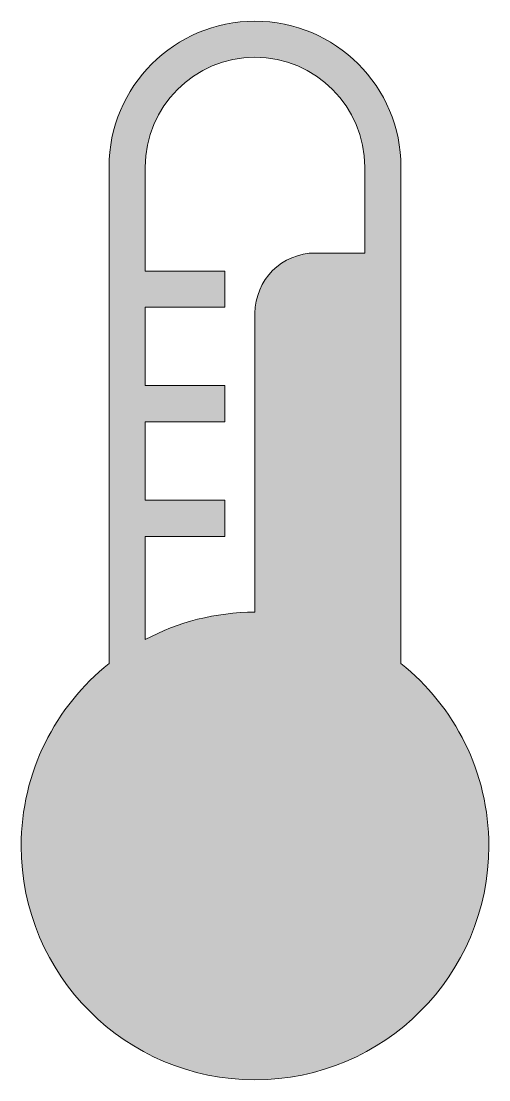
# Model space of a CAD drawing. Header units: inches. Extents: x 0 to 45, y 0 to 102.
import ezdxf

# ---------------------------------------------------------------- set-up
doc = ezdxf.new("R2010")
doc.units = ezdxf.units.IN
doc.header["$MEASUREMENT"] = 0
doc.layers.add('Layer 1', color=7, linetype='Continuous')

msp = doc.modelspace()

# ---------------------------------------------------------------- hatches: boundary and pattern name
at = {"layer": 'Layer 1', "true_color": 0x313f76}
h = msp.add_hatch(color=177, dxfattribs=at)
h.dxf.hatch_style = 2
edge = h.paths.add_edge_path()
edge.add_spline(control_points=[(36.45, 39.95), (36.45, 39.95), (36.45, 87.59), (36.45, 87.59), (36.45, 95.32), (30.17, 101.6), (22.44, 101.6), (14.72, 101.6), (8.43, 95.32), (8.43, 87.59), (8.43, 87.59), (8.43, 39.95), (8.43, 39.95), (3.3, 35.84), (0, 29.53), (0, 22.44), (0, 10.05), (10.05, 0), (22.44, 0), (34.83, 0), (44.88, 10.05), (44.88, 22.44), (44.88, 29.53), (41.59, 35.84), (36.45, 39.95)], knot_values=[0, 0, 0, 0, 1, 1, 1, 2, 2, 2, 3, 3, 3, 4, 4, 4, 5, 5, 5, 6, 6, 6, 7, 7, 7, 8, 8, 8, 8], degree=3, periodic=1)
edge = h.paths.add_edge_path()
edge.add_spline(control_points=[(11.9, 52.15), (11.9, 52.15), (19.54, 52.15), (19.54, 52.15), (19.54, 52.15), (19.54, 55.63), (19.54, 55.63), (19.54, 55.63), (11.9, 55.63), (11.9, 55.63), (11.9, 55.63), (11.9, 63.15), (11.9, 63.15), (11.9, 63.15), (19.54, 63.15), (19.54, 63.15), (19.54, 63.15), (19.54, 66.62), (19.54, 66.62), (19.54, 66.62), (11.9, 66.62), (11.9, 66.62), (11.9, 66.62), (11.9, 74.14), (11.9, 74.14), (11.9, 74.14), (19.54, 74.14), (19.54, 74.14), (19.54, 74.14), (19.54, 77.62), (19.54, 77.62), (19.54, 77.62), (11.9, 77.62), (11.9, 77.62), (11.9, 77.62), (11.9, 87.59), (11.9, 87.59), (11.9, 93.4), (16.63, 98.13), (22.44, 98.13), (28.25, 98.13), (32.98, 93.4), (32.98, 87.59), (32.98, 87.59), (32.98, 79.35), (32.98, 79.35), (32.98, 79.35), (28.23, 79.35), (28.23, 79.35), (25.03, 79.35), (22.44, 76.76), (22.44, 73.57), (22.44, 73.57), (22.44, 44.88), (22.44, 44.88), (22.44, 44.88), (22.44, 44.88), (22.44, 44.88), (18.63, 44.88), (15.05, 43.93), (11.9, 42.25), (11.9, 42.25), (11.9, 52.15), (11.9, 52.15)], knot_values=[0, 0, 0, 0, 1, 1, 1, 2, 2, 2, 3, 3, 3, 4, 4, 4, 5, 5, 5, 6, 6, 6, 7, 7, 7, 8, 8, 8, 9, 9, 9, 10, 10, 10, 11, 11, 11, 12, 12, 12, 13, 13, 13, 14, 14, 14, 15, 15, 15, 16, 16, 16, 17, 17, 17, 18, 18, 18, 19, 19, 19, 20, 20, 20, 21, 21, 21, 21], degree=3, periodic=1)

# ---------------------------------------------------------------- linework, layer by layer
at = {"layer": 'Layer 1', "lineweight": 0}
for points, knots in [([(36.45, 39.95), (36.45, 39.95), (36.45, 87.59), (36.45, 87.59), (36.45, 95.32), (30.17, 101.6), (22.44, 101.6), (14.72, 101.6), (8.43, 95.32), (8.43, 87.59), (8.43, 87.59), (8.43, 39.95), (8.43, 39.95), (3.3, 35.84), (0, 29.53), (0, 22.44), (0, 10.05), (10.05, 0), (22.44, 0), (34.83, 0), (44.88, 10.05), (44.88, 22.44), (44.88, 29.53), (41.59, 35.84), (36.45, 39.95)], [0, 0, 0, 0, 1, 1, 1, 2, 2, 2, 3, 3, 3, 4, 4, 4, 5, 5, 5, 6, 6, 6, 7, 7, 7, 8, 8, 8, 8]), ([(11.9, 52.15), (11.9, 52.15), (19.54, 52.15), (19.54, 52.15), (19.54, 52.15), (19.54, 55.63), (19.54, 55.63), (19.54, 55.63), (11.9, 55.63), (11.9, 55.63), (11.9, 55.63), (11.9, 63.15), (11.9, 63.15), (11.9, 63.15), (19.54, 63.15), (19.54, 63.15), (19.54, 63.15), (19.54, 66.62), (19.54, 66.62), (19.54, 66.62), (11.9, 66.62), (11.9, 66.62), (11.9, 66.62), (11.9, 74.14), (11.9, 74.14), (11.9, 74.14), (19.54, 74.14), (19.54, 74.14), (19.54, 74.14), (19.54, 77.62), (19.54, 77.62), (19.54, 77.62), (11.9, 77.62), (11.9, 77.62), (11.9, 77.62), (11.9, 87.59), (11.9, 87.59), (11.9, 93.4), (16.63, 98.13), (22.44, 98.13), (28.25, 98.13), (32.98, 93.4), (32.98, 87.59), (32.98, 87.59), (32.98, 79.35), (32.98, 79.35), (32.98, 79.35), (28.23, 79.35), (28.23, 79.35), (25.03, 79.35), (22.44, 76.76), (22.44, 73.57), (22.44, 73.57), (22.44, 44.88), (22.44, 44.88), (22.44, 44.88), (22.44, 44.88), (22.44, 44.88), (18.63, 44.88), (15.05, 43.93), (11.9, 42.25), (11.9, 42.25), (11.9, 52.15), (11.9, 52.15)], [0, 0, 0, 0, 1, 1, 1, 2, 2, 2, 3, 3, 3, 4, 4, 4, 5, 5, 5, 6, 6, 6, 7, 7, 7, 8, 8, 8, 9, 9, 9, 10, 10, 10, 11, 11, 11, 12, 12, 12, 13, 13, 13, 14, 14, 14, 15, 15, 15, 16, 16, 16, 17, 17, 17, 18, 18, 18, 19, 19, 19, 20, 20, 20, 21, 21, 21, 21])]:
    msp.add_open_spline(points, degree=3, knots=knots, dxfattribs=at)

doc.saveas('drawing.dxf')
